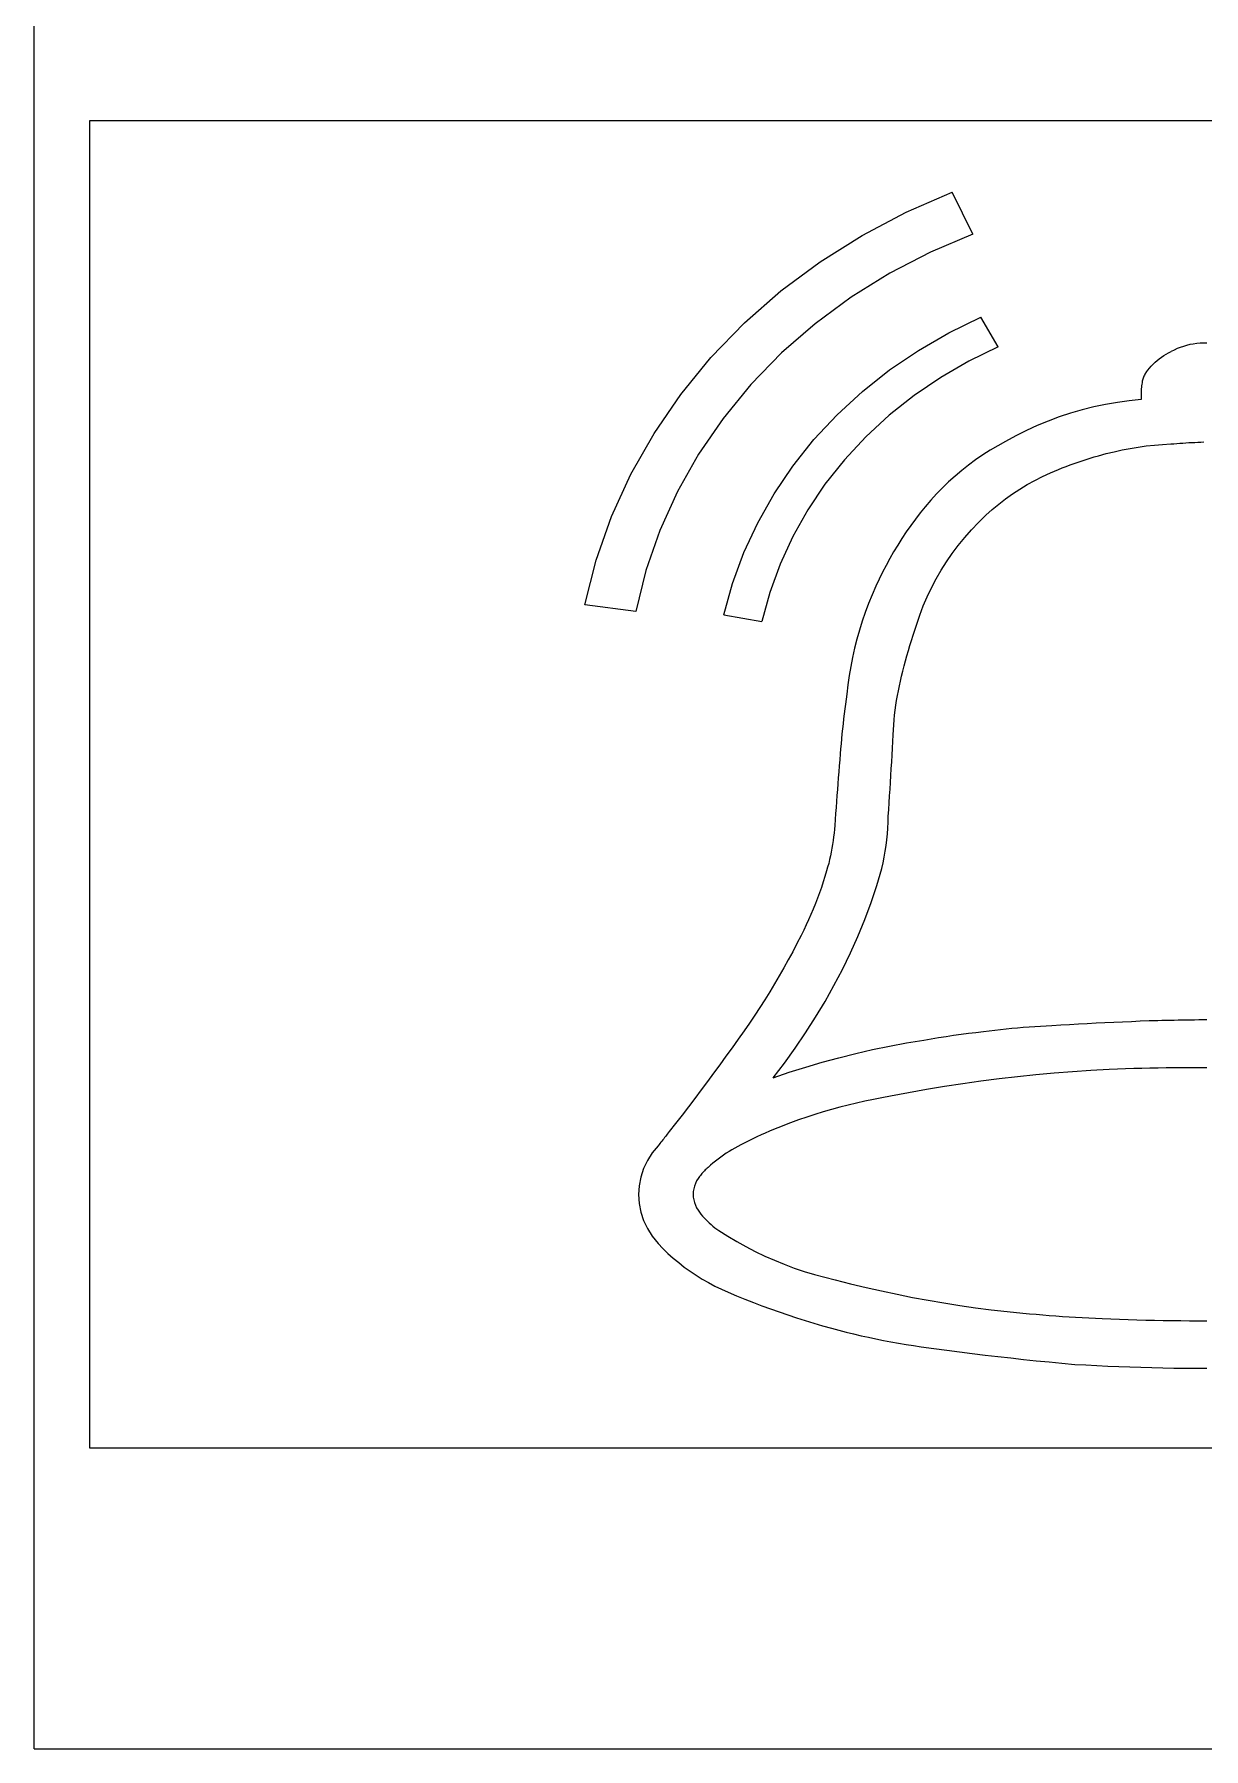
# Model space of a CAD drawing. Extents: x -193 to 229, y -92 to 157.
# Drawn here: x -192.5 to -156.9, y -16.2 to 36.1 of the extents above; entities that cross this region are included whole.
import ezdxf

# ---------------------------------------------------------------- set-up
doc = ezdxf.new("R2010")
doc.units = 0
doc.layers.get('0').update_dxf_attribs({"linetype": 'CONTINUOUS'})

msp = doc.modelspace()

# ---------------------------------------------------------------- linework, layer by layer
for p, q in [((-192.506, -16.197), (-192.506, 130.94)), ((-190.808, 33.463), (-122.899, 33.463)), ((-190.808, -7.029), (-190.808, 33.463)), ((-165.923, 30.668), (-164.518, 31.275)), ((-163.892, 29.995), (-164.518, 31.275)), ((-167.267, 29.961), (-165.923, 30.668)), ((-168.543, 29.158), (-167.267, 29.961)), ((-163.892, 29.995), (-165.184, 29.449)), ((-165.184, 29.449), (-166.421, 28.809)), ((-169.741, 28.265), (-168.543, 29.158)), ((-166.421, 28.809), (-167.595, 28.079)), ((-170.854, 27.288), (-169.741, 28.265)), ((-167.595, 28.079), (-168.698, 27.265)), ((-171.874, 26.233), (-170.854, 27.288)), ((-168.698, 27.265), (-169.721, 26.373)), ((-164.619, 26.989), (-163.648, 27.461)), ((-163.114, 26.557), (-163.648, 27.461)), ((-165.548, 26.452), (-164.619, 26.989)), ((-156.96, 26.668), (-157.064, 26.66)), ((-156.856, 26.672), (-156.96, 26.668)), ((-156.752, 26.671), (-156.856, 26.672)), ((-172.795, 25.107), (-171.874, 26.233)), ((-169.721, 26.373), (-170.659, 25.408)), ((-166.429, 25.855), (-165.548, 26.452)), ((-163.114, 26.557), (-164.01, 26.123)), ((-158.272, 26.145), (-158.207, 26.197)), ((-158.207, 26.197), (-158.139, 26.246)), ((-158.139, 26.246), (-158.068, 26.293)), ((-158.068, 26.293), (-157.996, 26.337)), ((-157.996, 26.337), (-157.921, 26.378)), ((-157.921, 26.378), (-157.845, 26.416)), ((-157.754, 26.463), (-157.845, 26.416)), ((-157.662, 26.505), (-157.754, 26.463)), ((-157.566, 26.543), (-157.662, 26.505)), ((-157.469, 26.576), (-157.566, 26.543)), ((-157.37, 26.604), (-157.469, 26.576)), ((-157.269, 26.627), (-157.37, 26.604)), ((-157.167, 26.646), (-157.269, 26.627)), ((-157.064, 26.66), (-157.167, 26.646)), ((-167.257, 25.199), (-166.429, 25.855)), ((-164.867, 25.629), (-165.68, 25.078)), ((-164.01, 26.123), (-164.867, 25.629)), ((-158.685, 25.636), (-158.697, 25.604)), ((-158.672, 25.666), (-158.685, 25.636)), ((-158.657, 25.696), (-158.672, 25.666)), ((-158.641, 25.726), (-158.657, 25.696)), ((-158.624, 25.754), (-158.641, 25.726)), ((-158.605, 25.783), (-158.624, 25.754)), ((-158.605, 25.783), (-158.585, 25.81)), ((-158.585, 25.81), (-158.557, 25.848)), ((-158.557, 25.848), (-158.506, 25.912)), ((-158.506, 25.912), (-158.452, 25.973)), ((-158.452, 25.973), (-158.395, 26.033)), ((-158.395, 26.033), (-158.335, 26.09)), ((-158.335, 26.09), (-158.272, 26.145)), ((-173.61, 23.918), (-172.795, 25.107)), ((-170.659, 25.408), (-171.504, 24.377)), ((-168.027, 24.49), (-167.257, 25.199)), ((-158.759, 25.187), (-158.76, 25.141)), ((-158.76, 25.141), (-158.76, 25.094)), ((-158.757, 25.233), (-158.759, 25.187)), ((-158.754, 25.279), (-158.757, 25.233)), ((-158.75, 25.326), (-158.754, 25.279)), ((-158.745, 25.372), (-158.75, 25.326)), ((-158.738, 25.418), (-158.745, 25.372)), ((-158.731, 25.463), (-158.738, 25.418)), ((-158.723, 25.509), (-158.731, 25.463)), ((-158.715, 25.541), (-158.723, 25.509)), ((-158.707, 25.573), (-158.715, 25.541)), ((-158.697, 25.604), (-158.707, 25.573)), ((-165.68, 25.078), (-166.444, 24.473)), ((-160.558, 24.64), (-160.908, 24.538)), ((-160.203, 24.729), (-160.558, 24.64)), ((-159.845, 24.805), (-160.203, 24.729)), ((-159.483, 24.868), (-159.845, 24.805)), ((-159.119, 24.918), (-159.483, 24.868)), ((-158.753, 24.955), (-159.119, 24.918)), ((-158.76, 25.094), (-158.759, 25.048)), ((-158.759, 25.048), (-158.756, 25.002)), ((-158.756, 25.002), (-158.753, 24.955)), ((-171.504, 24.377), (-172.25, 23.287)), ((-168.735, 23.73), (-168.027, 24.49)), ((-166.444, 24.473), (-167.153, 23.819)), ((-161.927, 24.159), (-162.255, 24.008)), ((-161.593, 24.298), (-161.927, 24.159)), ((-161.253, 24.424), (-161.593, 24.298)), ((-160.908, 24.538), (-161.253, 24.424)), ((-174.314, 22.673), (-173.61, 23.918)), ((-169.376, 22.925), (-168.735, 23.73)), ((-167.153, 23.819), (-167.806, 23.118)), ((-163.125, 23.543), (-163.357, 23.406)), ((-162.889, 23.672), (-163.125, 23.543)), ((-162.576, 23.846), (-162.889, 23.672)), ((-162.255, 24.008), (-162.576, 23.846)), ((-158.849, 23.504), (-158.602, 23.537)), ((-158.602, 23.537), (-158.354, 23.565)), ((-158.354, 23.565), (-158.106, 23.586)), ((-158.106, 23.586), (-157.857, 23.6)), ((-157.857, 23.6), (-157.765, 23.607)), ((-157.765, 23.607), (-157.673, 23.614)), ((-157.673, 23.614), (-157.581, 23.621)), ((-157.581, 23.621), (-157.489, 23.627)), ((-157.489, 23.627), (-157.397, 23.632)), ((-157.397, 23.632), (-157.305, 23.638)), ((-157.305, 23.638), (-157.213, 23.643)), ((-157.213, 23.643), (-157.121, 23.648)), ((-157.121, 23.648), (-157.029, 23.652)), ((-157.029, 23.652), (-156.937, 23.656)), ((-156.937, 23.656), (-156.844, 23.66)), ((-172.25, 23.287), (-172.894, 22.146)), ((-167.806, 23.118), (-168.397, 22.375)), ((-163.805, 23.111), (-164.02, 22.954)), ((-163.584, 23.262), (-163.805, 23.111)), ((-163.357, 23.406), (-163.584, 23.262)), ((-160.8, 23.003), (-160.678, 23.045)), ((-160.678, 23.045), (-160.556, 23.086)), ((-160.556, 23.086), (-160.432, 23.126)), ((-160.432, 23.126), (-160.309, 23.164)), ((-160.309, 23.164), (-160.185, 23.201)), ((-160.185, 23.201), (-160.06, 23.237)), ((-160.06, 23.237), (-159.822, 23.303)), ((-159.822, 23.303), (-159.581, 23.363)), ((-159.581, 23.363), (-159.339, 23.416)), ((-159.339, 23.416), (-159.095, 23.463)), ((-159.095, 23.463), (-158.849, 23.504)), ((-174.903, 21.381), (-174.314, 22.673)), ((-169.948, 22.079), (-169.376, 22.925)), ((-164.432, 22.621), (-164.628, 22.445)), ((-164.229, 22.791), (-164.432, 22.621)), ((-164.02, 22.954), (-164.229, 22.791)), ((-162.232, 22.36), (-162, 22.488)), ((-162, 22.488), (-161.761, 22.608)), ((-161.761, 22.608), (-161.518, 22.72)), ((-161.518, 22.72), (-161.4, 22.77)), ((-161.4, 22.77), (-161.281, 22.819)), ((-161.281, 22.819), (-161.162, 22.867)), ((-161.162, 22.867), (-161.042, 22.914)), ((-161.042, 22.914), (-160.921, 22.959)), ((-160.921, 22.959), (-160.8, 23.003)), ((-172.894, 22.146), (-173.43, 20.961)), ((-170.447, 21.196), (-169.948, 22.079)), ((-168.397, 22.375), (-168.923, 21.594)), ((-165, 22.076), (-165.175, 21.883)), ((-164.817, 22.263), (-165, 22.076)), ((-164.628, 22.445), (-164.817, 22.263)), ((-162.894, 21.927), (-162.68, 22.079)), ((-162.68, 22.079), (-162.459, 22.224)), ((-162.459, 22.224), (-162.232, 22.36)), ((-168.923, 21.594), (-169.381, 20.779)), ((-165.494, 21.496), (-165.64, 21.305)), ((-165.343, 21.685), (-165.494, 21.496)), ((-165.175, 21.883), (-165.343, 21.685)), ((-163.493, 21.427), (-163.301, 21.6)), ((-163.301, 21.6), (-163.101, 21.767)), ((-163.101, 21.767), (-162.894, 21.927)), ((-175.372, 20.051), (-174.903, 21.381)), ((-173.43, 20.961), (-173.855, 19.74)), ((-170.87, 20.283), (-170.447, 21.196)), ((-165.782, 21.111), (-165.92, 20.915)), ((-165.64, 21.305), (-165.782, 21.111)), ((-164.138, 20.746), (-163.932, 20.98)), ((-163.932, 20.98), (-163.717, 21.207)), ((-163.717, 21.207), (-163.493, 21.427)), ((-169.381, 20.779), (-169.769, 19.936)), ((-166.181, 20.514), (-166.304, 20.31)), ((-166.052, 20.716), (-166.181, 20.514)), ((-165.92, 20.915), (-166.052, 20.716)), ((-164.518, 20.258), (-164.333, 20.506)), ((-164.333, 20.506), (-164.138, 20.746)), ((-175.718, 18.691), (-175.372, 20.051)), ((-171.215, 19.343), (-170.87, 20.283)), ((-169.769, 19.936), (-170.084, 19.069)), ((-166.537, 19.896), (-166.645, 19.685)), ((-166.423, 20.104), (-166.537, 19.896)), ((-166.304, 20.31), (-166.423, 20.104)), ((-164.857, 19.746), (-164.693, 20.005)), ((-164.693, 20.005), (-164.518, 20.258)), ((-173.855, 19.74), (-174.165, 18.492)), ((-166.749, 19.473), (-166.849, 19.259)), ((-166.645, 19.685), (-166.749, 19.473)), ((-165.151, 19.213), (-165.009, 19.482)), ((-165.009, 19.482), (-164.857, 19.746)), ((-171.479, 18.383), (-171.215, 19.343)), ((-170.084, 19.069), (-170.324, 18.182)), ((-166.963, 18.995), (-167.07, 18.729)), ((-166.849, 19.259), (-166.963, 18.995)), ((-165.399, 18.661), (-165.281, 18.939)), ((-165.281, 18.939), (-165.151, 19.213)), ((-174.165, 18.492), (-175.718, 18.691)), ((-171.479, 18.383), (-170.324, 18.182)), ((-167.169, 18.46), (-167.261, 18.19)), ((-167.07, 18.729), (-167.169, 18.46)), ((-165.56, 18.226), (-165.506, 18.38)), ((-165.506, 18.38), (-165.399, 18.661)), ((-167.346, 17.917), (-167.424, 17.643)), ((-167.261, 18.19), (-167.346, 17.917)), ((-165.713, 17.763), (-165.663, 17.918)), ((-165.663, 17.918), (-165.612, 18.072)), ((-165.612, 18.072), (-165.56, 18.226)), ((-167.493, 17.367), (-167.556, 17.09)), ((-167.424, 17.643), (-167.493, 17.367)), ((-165.899, 17.141), (-165.854, 17.297)), ((-165.854, 17.297), (-165.809, 17.453)), ((-165.809, 17.453), (-165.761, 17.608)), ((-165.761, 17.608), (-165.713, 17.763)), ((-167.61, 16.811), (-167.657, 16.532)), ((-167.556, 17.09), (-167.61, 16.811)), ((-166.024, 16.672), (-165.983, 16.829)), ((-165.983, 16.829), (-165.942, 16.985)), ((-165.942, 16.985), (-165.899, 17.141)), ((-167.696, 16.251), (-167.728, 15.97)), ((-167.657, 16.532), (-167.696, 16.251)), ((-166.159, 16.073), (-166.13, 16.221)), ((-166.13, 16.221), (-166.097, 16.368)), ((-166.097, 16.368), (-166.063, 16.515)), ((-166.063, 16.515), (-166.024, 16.672)), ((-167.751, 15.818), (-167.772, 15.667)), ((-167.728, 15.97), (-167.751, 15.818)), ((-166.235, 15.628), (-166.212, 15.777)), ((-166.212, 15.777), (-166.187, 15.925)), ((-166.187, 15.925), (-166.159, 16.073)), ((-167.831, 15.211), (-167.848, 15.059)), ((-167.812, 15.363), (-167.831, 15.211)), ((-167.793, 15.515), (-167.812, 15.363)), ((-167.772, 15.667), (-167.793, 15.515)), ((-166.302, 15.031), (-166.289, 15.18)), ((-166.289, 15.18), (-166.273, 15.33)), ((-166.273, 15.33), (-166.255, 15.479)), ((-166.255, 15.479), (-166.235, 15.628)), ((-167.881, 14.755), (-167.895, 14.602)), ((-167.865, 14.907), (-167.881, 14.755)), ((-167.848, 15.059), (-167.865, 14.907)), ((-166.331, 14.523), (-166.321, 14.731)), ((-166.321, 14.731), (-166.312, 14.881)), ((-166.312, 14.881), (-166.302, 15.031)), ((-167.933, 14.145), (-167.948, 13.964)), ((-167.921, 14.298), (-167.933, 14.145)), ((-167.909, 14.45), (-167.921, 14.298)), ((-167.895, 14.602), (-167.909, 14.45)), ((-166.353, 14.108), (-166.342, 14.316)), ((-166.342, 14.316), (-166.331, 14.523)), ((-167.977, 13.6), (-167.991, 13.419)), ((-167.963, 13.782), (-167.977, 13.6)), ((-167.948, 13.964), (-167.963, 13.782)), ((-166.388, 13.485), (-166.376, 13.692)), ((-166.376, 13.692), (-166.364, 13.9)), ((-166.364, 13.9), (-166.353, 14.108)), ((-168.006, 13.237), (-168.019, 13.056)), ((-167.991, 13.419), (-168.006, 13.237)), ((-166.413, 13.069), (-166.4, 13.277)), ((-166.4, 13.277), (-166.388, 13.485)), ((-168.047, 12.693), (-168.06, 12.511)), ((-168.033, 12.874), (-168.047, 12.693)), ((-168.019, 13.056), (-168.033, 12.874)), ((-166.455, 12.447), (-166.44, 12.654)), ((-166.44, 12.654), (-166.427, 12.862)), ((-166.427, 12.862), (-166.413, 13.069)), ((-168.086, 12.148), (-168.099, 11.966)), ((-168.073, 12.329), (-168.086, 12.148)), ((-168.06, 12.511), (-168.073, 12.329)), ((-166.481, 11.883), (-166.473, 12.061)), ((-166.473, 12.061), (-166.469, 12.239)), ((-166.469, 12.239), (-166.455, 12.447)), ((-168.133, 11.615), (-168.148, 11.499)), ((-168.119, 11.732), (-168.133, 11.615)), ((-168.108, 11.849), (-168.119, 11.732)), ((-168.099, 11.966), (-168.108, 11.849)), ((-166.534, 11.35), (-166.512, 11.527)), ((-166.512, 11.527), (-166.494, 11.705)), ((-166.494, 11.705), (-166.481, 11.883)), ((-168.231, 11.035), (-168.257, 10.92)), ((-168.207, 11.15), (-168.231, 11.035)), ((-168.186, 11.266), (-168.207, 11.15)), ((-168.166, 11.382), (-168.186, 11.266)), ((-168.148, 11.499), (-168.166, 11.382)), ((-166.627, 10.822), (-166.592, 10.997)), ((-166.592, 10.997), (-166.561, 11.174)), ((-166.561, 11.174), (-166.534, 11.35)), ((-168.348, 10.577), (-168.398, 10.409)), ((-168.316, 10.691), (-168.348, 10.577)), ((-168.285, 10.805), (-168.316, 10.691)), ((-168.257, 10.92), (-168.285, 10.805)), ((-166.761, 10.301), (-166.712, 10.474)), ((-166.712, 10.474), (-166.667, 10.647)), ((-166.667, 10.647), (-166.627, 10.822)), ((-168.507, 10.075), (-168.565, 9.908)), ((-168.451, 10.241), (-168.507, 10.075)), ((-168.398, 10.409), (-168.451, 10.241)), ((-166.993, 9.608), (-166.814, 10.129)), ((-166.814, 10.129), (-166.761, 10.301)), ((-168.756, 9.414), (-168.824, 9.251)), ((-168.69, 9.578), (-168.756, 9.414)), ((-168.626, 9.743), (-168.69, 9.578)), ((-168.565, 9.908), (-168.626, 9.743)), ((-167.187, 9.091), (-166.993, 9.608)), ((-168.969, 8.928), (-169.045, 8.768)), ((-168.895, 9.089), (-168.969, 8.928)), ((-168.824, 9.251), (-168.895, 9.089)), ((-167.398, 8.58), (-167.187, 9.091)), ((-169.123, 8.608), (-169.251, 8.358)), ((-169.045, 8.768), (-169.123, 8.608)), ((-167.624, 8.074), (-167.398, 8.58)), ((-169.515, 7.862), (-169.652, 7.616)), ((-169.381, 8.109), (-169.515, 7.862)), ((-169.251, 8.358), (-169.381, 8.109)), ((-167.866, 7.574), (-167.624, 8.074)), ((-169.792, 7.372), (-169.936, 7.128)), ((-169.652, 7.616), (-169.792, 7.372)), ((-168.123, 7.08), (-167.866, 7.574)), ((-170.082, 6.887), (-170.232, 6.647)), ((-169.936, 7.128), (-170.082, 6.887)), ((-168.396, 6.592), (-168.123, 7.08)), ((-170.385, 6.409), (-170.541, 6.172)), ((-170.232, 6.647), (-170.385, 6.409)), ((-168.684, 6.112), (-168.396, 6.592)), ((-170.7, 5.937), (-170.862, 5.703)), ((-170.541, 6.172), (-170.7, 5.937)), ((-168.987, 5.639), (-168.684, 6.112)), ((-163.044, 5.74), (-162.871, 5.759)), ((-162.871, 5.759), (-162.697, 5.776)), ((-162.697, 5.776), (-162.524, 5.792)), ((-162.524, 5.792), (-162.35, 5.806)), ((-162.35, 5.806), (-162.176, 5.82)), ((-162.176, 5.82), (-162.002, 5.832)), ((-162.002, 5.832), (-161.827, 5.843)), ((-161.827, 5.843), (-161.653, 5.853)), ((-161.653, 5.853), (-161.479, 5.861)), ((-161.479, 5.861), (-161.21, 5.878)), ((-161.21, 5.878), (-160.941, 5.894)), ((-160.941, 5.894), (-160.672, 5.91)), ((-160.672, 5.91), (-160.403, 5.925)), ((-160.403, 5.925), (-160.133, 5.939)), ((-160.133, 5.939), (-159.864, 5.952)), ((-159.864, 5.952), (-159.595, 5.965)), ((-159.595, 5.965), (-159.326, 5.977)), ((-159.326, 5.977), (-159.056, 5.988)), ((-159.056, 5.988), (-158.787, 5.999)), ((-158.787, 5.999), (-158.518, 6.009)), ((-158.518, 6.009), (-158.248, 6.018)), ((-158.248, 6.018), (-158.123, 6.021)), ((-158.123, 6.021), (-157.999, 6.024)), ((-157.999, 6.024), (-157.874, 6.027)), ((-157.874, 6.027), (-157.75, 6.029)), ((-157.75, 6.029), (-157.625, 6.031)), ((-157.625, 6.031), (-157.5, 6.034)), ((-157.5, 6.034), (-157.376, 6.036)), ((-157.376, 6.036), (-157.251, 6.037)), ((-157.251, 6.037), (-157.126, 6.039)), ((-157.126, 6.039), (-157.002, 6.04)), ((-157.002, 6.04), (-156.877, 6.042)), ((-156.877, 6.042), (-156.752, 6.043)), ((-171.046, 5.443), (-171.231, 5.183)), ((-170.862, 5.703), (-171.046, 5.443)), ((-169.304, 5.174), (-168.987, 5.639)), ((-166.945, 5.126), (-166.427, 5.233)), ((-166.427, 5.233), (-165.908, 5.331)), ((-165.908, 5.331), (-165.385, 5.417)), ((-165.385, 5.417), (-165.159, 5.457)), ((-165.159, 5.457), (-164.932, 5.494)), ((-164.932, 5.494), (-164.705, 5.529)), ((-164.705, 5.529), (-164.477, 5.563)), ((-164.477, 5.563), (-164.249, 5.594)), ((-164.249, 5.594), (-164.021, 5.624)), ((-164.021, 5.624), (-163.793, 5.652)), ((-163.793, 5.652), (-163.564, 5.677)), ((-163.564, 5.677), (-163.391, 5.7)), ((-163.391, 5.7), (-163.218, 5.72)), ((-163.218, 5.72), (-163.044, 5.74)), ((-171.418, 4.924), (-171.605, 4.666)), ((-171.231, 5.183), (-171.418, 4.924)), ((-169.982, 4.268), (-169.636, 4.717)), ((-169.636, 4.717), (-169.304, 5.174)), ((-168.984, 4.594), (-168.479, 4.742)), ((-168.479, 4.742), (-167.971, 4.88)), ((-167.971, 4.88), (-167.46, 5.008)), ((-167.46, 5.008), (-166.945, 5.126)), ((-171.794, 4.408), (-171.984, 4.151)), ((-171.605, 4.666), (-171.794, 4.408)), ((-169.982, 4.268), (-169.485, 4.436)), ((-169.485, 4.436), (-168.984, 4.594)), ((-163.085, 4.235), (-163.641, 4.164)), ((-162.527, 4.299), (-163.085, 4.235)), ((-161.969, 4.357), (-162.527, 4.299)), ((-161.41, 4.407), (-161.969, 4.357)), ((-160.85, 4.451), (-161.41, 4.407)), ((-160.29, 4.488), (-160.85, 4.451)), ((-159.729, 4.518), (-160.29, 4.488)), ((-159.481, 4.529), (-159.729, 4.518)), ((-159.233, 4.538), (-159.481, 4.529)), ((-158.985, 4.547), (-159.233, 4.538)), ((-158.737, 4.554), (-158.985, 4.547)), ((-158.489, 4.56), (-158.737, 4.554)), ((-158.241, 4.564), (-158.489, 4.56)), ((-157.993, 4.568), (-158.241, 4.564)), ((-157.745, 4.57), (-157.993, 4.568)), ((-157.497, 4.571), (-157.745, 4.57)), ((-157.248, 4.57), (-157.497, 4.571)), ((-157, 4.569), (-157.248, 4.57)), ((-156.752, 4.566), (-157, 4.569)), ((-172.176, 3.895), (-172.368, 3.639)), ((-171.984, 4.151), (-172.176, 3.895)), ((-166.403, 3.704), (-166.663, 3.658)), ((-165.853, 3.81), (-166.403, 3.704)), ((-165.302, 3.908), (-165.853, 3.81)), ((-164.75, 4), (-165.302, 3.908)), ((-164.196, 4.085), (-164.75, 4)), ((-163.641, 4.164), (-164.196, 4.085)), ((-172.562, 3.385), (-172.757, 3.131)), ((-172.368, 3.639), (-172.562, 3.385)), ((-168.703, 3.149), (-168.952, 3.068)), ((-168.453, 3.227), (-168.703, 3.149)), ((-168.201, 3.3), (-168.453, 3.227)), ((-167.948, 3.37), (-168.201, 3.3)), ((-167.693, 3.435), (-167.948, 3.37)), ((-167.437, 3.497), (-167.693, 3.435)), ((-167.18, 3.555), (-167.437, 3.497)), ((-166.922, 3.609), (-167.18, 3.555)), ((-166.663, 3.658), (-166.922, 3.609)), ((-173.151, 2.625), (-173.178, 2.589)), ((-172.953, 2.877), (-173.151, 2.625)), ((-172.757, 3.131), (-172.953, 2.877)), ((-170.092, 2.635), (-170.219, 2.58)), ((-169.964, 2.689), (-170.092, 2.635)), ((-169.835, 2.742), (-169.964, 2.689)), ((-169.706, 2.794), (-169.835, 2.742)), ((-169.576, 2.845), (-169.706, 2.794)), ((-169.445, 2.894), (-169.576, 2.845)), ((-169.2, 2.983), (-169.445, 2.894)), ((-168.952, 3.068), (-169.2, 2.983)), ((-173.486, 2.196), (-173.664, 1.979)), ((-173.457, 2.231), (-173.486, 2.196)), ((-173.428, 2.266), (-173.457, 2.231)), ((-173.4, 2.302), (-173.428, 2.266)), ((-173.372, 2.337), (-173.4, 2.302)), ((-173.343, 2.373), (-173.372, 2.337)), ((-173.315, 2.409), (-173.343, 2.373)), ((-173.287, 2.444), (-173.315, 2.409)), ((-173.26, 2.48), (-173.287, 2.444)), ((-173.232, 2.516), (-173.26, 2.48)), ((-173.205, 2.552), (-173.232, 2.516)), ((-173.178, 2.589), (-173.205, 2.552)), ((-171.147, 2.122), (-171.235, 2.071)), ((-171.058, 2.172), (-171.147, 2.122)), ((-170.967, 2.22), (-171.058, 2.172)), ((-170.845, 2.283), (-170.967, 2.22)), ((-170.721, 2.345), (-170.845, 2.283)), ((-170.596, 2.405), (-170.721, 2.345)), ((-170.471, 2.465), (-170.596, 2.405)), ((-170.345, 2.523), (-170.471, 2.465)), ((-170.219, 2.58), (-170.345, 2.523)), ((-173.813, 1.745), (-173.931, 1.498)), ((-173.664, 1.979), (-173.813, 1.745)), ((-171.889, 1.6), (-171.964, 1.535)), ((-171.812, 1.665), (-171.889, 1.6)), ((-171.734, 1.727), (-171.812, 1.665)), ((-171.654, 1.789), (-171.734, 1.727)), ((-171.573, 1.848), (-171.654, 1.789)), ((-171.49, 1.906), (-171.573, 1.848)), ((-171.407, 1.963), (-171.49, 1.906)), ((-171.321, 2.018), (-171.407, 1.963)), ((-171.235, 2.071), (-171.321, 2.018)), ((-174.017, 1.24), (-174.068, 0.974)), ((-173.931, 1.498), (-174.017, 1.24)), ((-172.311, 1.12), (-172.349, 1.042)), ((-172.264, 1.195), (-172.311, 1.12)), ((-172.243, 1.225), (-172.264, 1.195)), ((-172.221, 1.256), (-172.243, 1.225)), ((-172.198, 1.285), (-172.221, 1.256)), ((-172.174, 1.315), (-172.198, 1.285)), ((-172.15, 1.344), (-172.174, 1.315)), ((-172.125, 1.373), (-172.15, 1.344)), ((-172.1, 1.401), (-172.125, 1.373)), ((-172.074, 1.429), (-172.1, 1.401)), ((-172.047, 1.456), (-172.074, 1.429)), ((-172.02, 1.483), (-172.047, 1.456)), ((-171.992, 1.509), (-172.02, 1.483)), ((-171.964, 1.535), (-171.992, 1.509)), ((-174.068, 0.974), (-174.086, 0.706)), ((-174.086, 0.706), (-174.068, 0.437)), ((-172.414, 0.795), (-172.418, 0.71)), ((-172.418, 0.71), (-172.414, 0.625)), ((-172.401, 0.879), (-172.414, 0.795)), ((-172.414, 0.625), (-172.401, 0.541)), ((-172.379, 0.962), (-172.401, 0.879)), ((-172.401, 0.541), (-172.379, 0.458)), ((-172.349, 1.042), (-172.379, 0.962)), ((-174.068, 0.437), (-174.017, 0.172)), ((-174.017, 0.172), (-173.931, -0.086)), ((-172.379, 0.458), (-172.349, 0.377)), ((-172.349, 0.377), (-172.311, 0.299)), ((-172.311, 0.299), (-172.264, 0.225)), ((-172.264, 0.225), (-172.222, 0.166)), ((-172.222, 0.166), (-172.178, 0.108)), ((-172.178, 0.108), (-172.131, 0.051)), ((-172.131, 0.051), (-172.083, -0.004)), ((-173.931, -0.086), (-173.813, -0.334)), ((-173.813, -0.334), (-173.664, -0.568)), ((-172.083, -0.004), (-172.033, -0.058)), ((-172.033, -0.058), (-171.98, -0.111)), ((-171.98, -0.111), (-171.926, -0.162)), ((-171.926, -0.162), (-171.871, -0.211)), ((-171.871, -0.211), (-171.813, -0.259)), ((-171.813, -0.259), (-171.754, -0.305)), ((-171.754, -0.305), (-171.693, -0.35)), ((-171.693, -0.35), (-171.631, -0.393)), ((-171.631, -0.393), (-171.363, -0.564)), ((-173.664, -0.568), (-173.486, -0.785)), ((-173.486, -0.785), (-173.338, -0.939)), ((-173.338, -0.939), (-173.184, -1.088)), ((-171.363, -0.564), (-171.09, -0.728)), ((-171.09, -0.728), (-170.81, -0.883)), ((-170.81, -0.883), (-170.525, -1.031)), ((-170.525, -1.031), (-170.235, -1.17)), ((-173.184, -1.088), (-173.024, -1.233)), ((-173.024, -1.233), (-172.858, -1.372)), ((-172.858, -1.372), (-172.686, -1.506)), ((-172.686, -1.506), (-172.51, -1.634)), ((-170.235, -1.17), (-169.94, -1.3)), ((-169.94, -1.3), (-169.64, -1.422)), ((-169.64, -1.422), (-169.336, -1.535)), ((-169.336, -1.535), (-169.028, -1.638)), ((-172.51, -1.634), (-172.328, -1.756)), ((-172.328, -1.756), (-172.141, -1.872)), ((-172.141, -1.872), (-171.95, -1.982)), ((-171.95, -1.982), (-171.755, -2.086)), ((-171.755, -2.086), (-171.555, -2.184)), ((-169.028, -1.638), (-168.716, -1.733)), ((-168.716, -1.733), (-168.401, -1.819)), ((-168.401, -1.819), (-168.084, -1.895)), ((-168.084, -1.895), (-167.616, -2.015)), ((-167.616, -2.015), (-167.146, -2.129)), ((-171.555, -2.184), (-171.352, -2.275)), ((-171.352, -2.275), (-171.097, -2.382)), ((-171.097, -2.382), (-170.84, -2.487)), ((-170.84, -2.487), (-170.582, -2.588)), ((-170.582, -2.588), (-170.322, -2.687)), ((-167.146, -2.129), (-166.674, -2.236)), ((-166.674, -2.236), (-166.2, -2.337)), ((-166.2, -2.337), (-165.725, -2.432)), ((-165.725, -2.432), (-165.248, -2.52)), ((-165.248, -2.52), (-164.769, -2.601)), ((-164.769, -2.601), (-164.29, -2.676)), ((-170.322, -2.687), (-170.061, -2.783)), ((-170.061, -2.783), (-169.799, -2.876)), ((-169.799, -2.876), (-169.535, -2.966)), ((-169.535, -2.966), (-169.27, -3.054)), ((-169.27, -3.054), (-169.004, -3.138)), ((-164.29, -2.676), (-163.809, -2.745)), ((-163.809, -2.745), (-163.327, -2.807)), ((-163.327, -2.807), (-162.844, -2.862)), ((-162.844, -2.862), (-162.36, -2.911)), ((-162.36, -2.911), (-162.16, -2.93)), ((-162.16, -2.93), (-161.959, -2.947)), ((-161.959, -2.947), (-161.759, -2.964)), ((-161.759, -2.964), (-161.558, -2.98)), ((-161.558, -2.98), (-161.357, -2.995)), ((-161.357, -2.995), (-161.157, -3.01)), ((-161.157, -3.01), (-160.956, -3.023)), ((-160.956, -3.023), (-160.755, -3.036)), ((-160.755, -3.036), (-160.554, -3.048)), ((-160.554, -3.048), (-160.353, -3.059)), ((-160.353, -3.059), (-160.152, -3.069)), ((-160.152, -3.069), (-159.951, -3.078)), ((-159.951, -3.078), (-159.684, -3.089)), ((-159.684, -3.089), (-159.418, -3.1)), ((-159.418, -3.1), (-159.152, -3.109)), ((-159.152, -3.109), (-158.885, -3.117)), ((-158.885, -3.117), (-158.619, -3.124)), ((-158.619, -3.124), (-158.352, -3.13)), ((-158.352, -3.13), (-158.085, -3.135)), ((-158.085, -3.135), (-157.819, -3.139)), ((-169.004, -3.138), (-168.737, -3.219)), ((-168.737, -3.219), (-168.469, -3.297)), ((-168.469, -3.297), (-168.2, -3.373)), ((-168.2, -3.373), (-167.975, -3.433)), ((-167.975, -3.433), (-167.75, -3.49)), ((-167.75, -3.49), (-167.524, -3.546)), ((-167.524, -3.546), (-167.298, -3.599)), ((-167.298, -3.599), (-167.071, -3.649)), ((-167.071, -3.649), (-166.843, -3.697)), ((-157.819, -3.139), (-157.552, -3.141)), ((-157.552, -3.141), (-157.286, -3.143)), ((-157.286, -3.143), (-157.019, -3.143)), ((-157.019, -3.143), (-156.752, -3.143)), ((-166.843, -3.697), (-166.614, -3.743)), ((-166.614, -3.743), (-166.385, -3.787)), ((-166.385, -3.787), (-166.155, -3.828)), ((-166.155, -3.828), (-165.925, -3.866)), ((-165.925, -3.866), (-165.695, -3.902)), ((-165.695, -3.902), (-165.463, -3.936)), ((-165.463, -3.936), (-165.074, -3.99)), ((-165.074, -3.99), (-164.685, -4.042)), ((-164.685, -4.042), (-164.296, -4.093)), ((-164.296, -4.093), (-163.906, -4.142)), ((-163.906, -4.142), (-163.516, -4.189)), ((-163.516, -4.189), (-163.126, -4.235)), ((-163.126, -4.235), (-162.735, -4.279)), ((-162.735, -4.279), (-162.345, -4.321)), ((-162.345, -4.321), (-161.954, -4.362)), ((-161.954, -4.362), (-161.563, -4.401)), ((-161.563, -4.401), (-161.171, -4.438)), ((-161.171, -4.438), (-160.78, -4.474)), ((-160.78, -4.474), (-160.445, -4.493)), ((-160.445, -4.493), (-160.109, -4.511)), ((-160.109, -4.511), (-159.774, -4.526)), ((-159.774, -4.526), (-159.438, -4.54)), ((-159.438, -4.54), (-159.103, -4.553)), ((-159.103, -4.553), (-158.767, -4.564)), ((-158.767, -4.564), (-158.431, -4.573)), ((-158.431, -4.573), (-158.096, -4.581)), ((-158.096, -4.581), (-157.76, -4.587)), ((-157.76, -4.587), (-157.424, -4.591)), ((-157.424, -4.591), (-157.088, -4.594)), ((-157.088, -4.594), (-156.752, -4.595)), ((-122.899, -7.029), (-190.808, -7.029)), ((-192.506, -16.197), (-121.201, -16.197))]:
    msp.add_line(p, q)

doc.saveas('drawing.dxf')
